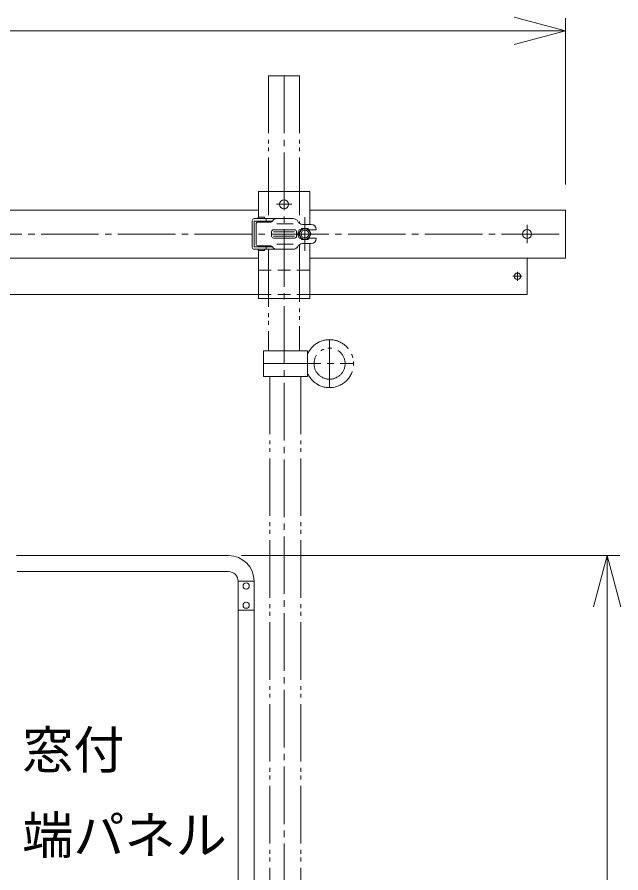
# Model space of a CAD drawing. Units: millimetres, scale not verified. Extents: x -3731 to 3731, y -5269 to 5269.
# Drawn here: x 1638 to 2583, y -3584 to -2246 of the extents above; entities that cross this region are included whole.
import ezdxf
from ezdxf.enums import TextEntityAlignment as Align

# ---------------------------------------------------------------- set-up
doc = ezdxf.new("R2010")
doc.units = ezdxf.units.MM
doc.header["$LTSCALE"] = 10
for name, pattern in [('CHAIN2', [12, 9, -1, 1, -1]), ('DASHED2', [3, 2, -1]), ('DOUBLE_CHAIN2', [12.8, 9, -1, 0.6, -0.6, 0.6, -1])]:
    doc.linetypes.add(name, pattern=pattern)
for name, color, linetype, lineweight in [('0-2_05 寸法', 7, 'Continuous', 18), ('0-3_10 当社外形線', 3, 'Continuous', 18), ('0-4_12 当社中心線', 3, 'CHAIN2', 18), ('0-5_13 当社破線', 3, 'DASHED2', 18), ('0-9_32 関連中心線', 6, 'CHAIN2', 18), ('0-B_34 関連想像線', 6, 'DOUBLE_CHAIN2', 18)]:
    doc.layers.add(name, color=color, linetype=linetype, lineweight=lineweight)
doc.styles.add('ＭＳ ゴシック', font='')
doc.styles.get('ＭＳ ゴシック').set_extended_font_data('MS Gothic')

msp = doc.modelspace()

# ---------------------------------------------------------------- linework, layer by layer
at = {"layer": '0-2_05 寸法'}
for p, q in [((2495.93, -2508.03), (2495.93, -2247.87)), ((2415.93, -2267.87), (-2924.07, -2267.87)), ((2495.93, -2267.87), (2415.93, -2267.87)), ((1989.11, -3088.18), (2581.16, -3088.18)), ((2561.16, -3088.18), (2561.16, -3168.18)), ((2561.16, -4847.73), (2561.16, -3168.18))]:
    msp.add_line(p, q, dxfattribs=at)
for points in [[(2415.93, -2246.43), (2495.93, -2267.87), (2415.93, -2289.3)], [(2539.72, -3168.18), (2561.16, -3088.18), (2582.59, -3168.18)]]:
    msp.add_lwpolyline(points, dxfattribs=at)
at = {"layer": '0-3_10 当社外形線'}
for p, q in [((2015.93, -2519.03), (2095.93, -2519.03)), ((2015.93, -2519.03), (2015.93, -2559.39)), ((2095.93, -2519.03), (2095.93, -2570.38)), ((-2904.07, -2548.03), (2015.93, -2548.03)), ((2095.93, -2548.03), (2495.93, -2548.03)), ((2495.93, -2548.03), (2495.93, -2623.03)), ((2006.08, -2564.39), (2006.08, -2606.39)), ((2009.08, -2561.39), (2044.47, -2561.38)), ((2009.08, -2565.39), (2037.55, -2565.38)), ((2009.08, -2565.39), (2009.08, -2605.39)), ((2015.08, -2566.89), (2034.95, -2566.88)), ((2015.51, -2559.39), (2025.51, -2559.38)), ((2015.51, -2559.39), (2015.52, -2561.39)), ((2017.52, -2565.39), (2017.52, -2566.89)), ((2023.52, -2565.38), (2023.52, -2566.88)), ((2025.51, -2559.38), (2025.52, -2561.38)), ((2028.08, -2561.38), (2028.08, -2565.38)), ((2044.47, -2561.38), (2070.18, -2561.38)), ((2012.08, -2569.89), (2012.08, -2600.89)), ((2039.48, -2578.88), (2072.4, -2578.88)), ((2044.48, -2569.38), (2070.18, -2569.38)), ((2079.72, -2578.88), (2082.41, -2578.88)), ((2084.57, -2570.38), (2098.27, -2570.38)), ((2094.54, -2578.88), (2106.28, -2578.88)), ((2106.28, -2578.38), (2106.28, -2578.88)), ((2036.48, -2581.88), (2036.48, -2588.88)), ((2039.48, -2581.88), (2072.4, -2581.88)), ((2039.48, -2588.88), (2072.4, -2588.88)), ((2039.48, -2591.88), (2072.4, -2591.88)), ((2075.4, -2581.88), (2075.4, -2588.88)), ((2079.72, -2591.88), (2082.41, -2591.88)), ((2094.54, -2591.88), (2106.28, -2591.88)), ((2106.28, -2591.88), (2106.28, -2592.38)), ((2009.08, -2605.39), (2037.55, -2605.38)), ((2015.08, -2603.89), (2034.95, -2603.88)), ((2017.52, -2603.89), (2017.52, -2605.39)), ((2023.52, -2603.88), (2023.52, -2605.38)), ((2028.08, -2605.38), (2028.08, -2609.38)), ((2070.18, -2601.38), (2044.48, -2601.38)), ((2084.57, -2600.38), (2098.28, -2600.38)), ((2095.93, -2600.38), (2095.93, -2686.03)), ((2009.08, -2609.39), (2044.48, -2609.38)), ((2015.52, -2609.39), (2015.52, -2611.39)), ((2015.52, -2611.39), (2025.52, -2611.38)), ((2015.93, -2611.39), (2015.93, -2686.03)), ((2025.52, -2609.38), (2025.52, -2611.38)), ((2044.48, -2609.38), (2070.18, -2609.38)), ((-2904.07, -2623.03), (2015.93, -2623.03)), ((2095.93, -2623.03), (2495.93, -2623.03)), ((2435.93, -2623.03), (2435.93, -2680.03)), ((-2904.07, -2680.03), (2015.93, -2680.03)), ((2015.93, -2686.03), (2095.93, -2686.03)), ((2095.93, -2680.03), (2435.93, -2680.03)), ((1969.11, -3088.17), (1637.59, -3088.19)), ((1638.41, -3113.18), (1969.11, -3113.18)), ((1984.16, -3883.18), (1984.11, -3128.18)), ((1984.11, -3128.18), (2009.11, -3128.18)), ((2009.16, -3883.18), (2009.11, -3128.4)), ((1984.11, -3173.18), (2009.11, -3173.18))]:
    msp.add_line(p, q, dxfattribs=at)
msp.add_lwpolyline([(2093.38, -2593.88), (2098.29, -2585.38), (2093.38, -2576.88), (2083.57, -2576.88), (2078.66, -2585.38), (2083.57, -2593.88)], close=True, dxfattribs=at)
for centre, radius in [((2055.93, -2539.03), 7), ((2088.48, -2585.38), 8.24), ((2088.48, -2585.38), 6), ((2435.93, -2585.53), 7), ((2420.93, -2651.53), 5), ((1996.61, -3135.68), 4.85), ((1996.61, -3165.68), 4.85)]:
    msp.add_circle(centre, radius, dxfattribs=at)
for centre, radius, start, end in [((2009.08, -2564.39), 3, 90.00343, 180.00343), ((2015.08, -2569.89), 3, 90.00343, 180.00343), ((2034.95, -2563.88), 3, 270.00343, 330.00343), ((2044.48, -2569.38), 8, 90.00343, 150.00343), ((2070.18, -2569.38), 8, 25.94791, 90.00343), ((2084.57, -2562.38), 8, 205.94791, 270.00343), ((2039.48, -2581.88), 3, 90.00343, 180.00343), ((2072.4, -2581.88), 3, 0.00343, 90.00343), ((2088.48, -2585.38), 10.9, 143.40656, 216.6003), ((2098.28, -2578.38), 8, 0.00343, 90.00343), ((2039.48, -2588.88), 3, 180.00343, 270.00343), ((2072.4, -2588.88), 3, 270.00343, 0.00343), ((2098.28, -2592.38), 8, 270.00343, 0.00343), ((2009.08, -2606.39), 3, 180.00343, 270.00343), ((2015.08, -2600.89), 3, 180.00343, 270.00343), ((2034.95, -2606.88), 3, 30.00343, 90.00343), ((2044.48, -2601.38), 8, 210.00343, 270.00343), ((2070.18, -2601.38), 8, 270.00343, 334.05895), ((2084.57, -2608.38), 8, 90.00343, 154.05895), ((1969.11, -3128.18), 40, 0, 90), ((1969.12, -3128.18), 15, 359.9832, 90.00541)]:
    msp.add_arc(centre, radius, start, end, dxfattribs=at)
at = {"layer": '0-4_12 当社中心線'}
for p, q in [((2044.03, -2539.03), (2067.82, -2539.03)), ((2088.48, -2559.28), (2088.48, -2611.78)), ((2435.93, -2571.28), (2435.93, -2599.78)), ((-3004.07, -2585.53), (2495.93, -2585.53)), ((2420.93, -2644.4), (2420.93, -2658.65)), ((2413.8, -2651.53), (2428.05, -2651.53))]:
    msp.add_line(p, q, dxfattribs=at)
at = {"layer": '0-5_13 当社破線'}
for p, q in [((2015.93, -2642.03), (2095.93, -2642.03)), ((2015.93, -2680.03), (2095.93, -2680.03))]:
    msp.add_line(p, q, dxfattribs=at)
at = {"layer": '0-9_32 関連中心線'}
for p, q in [((2055.93, -2338.03), (2055.93, -5038.03)), ((2127.01, -2750.61), (2127.01, -2825.61)), ((2023.51, -2788.11), (2164.53, -2788.11))]:
    msp.add_line(p, q, dxfattribs=at)
at = {"layer": '0-B_34 関連想像線'}
for p, q in [((2031.63, -2338.03), (2080.23, -2338.03)), ((2031.63, -2338.03), (2031.63, -2561.38)), ((2080.23, -2338.03), (2080.23, -2569.1)), ((2080.23, -2601.66), (2080.23, -2768.11)), ((2031.63, -2609.38), (2031.63, -2768.11)), ((2023.51, -2768.11), (2092.51, -2768.11)), ((2023.51, -2768.11), (2023.51, -2808.11)), ((2092.51, -2768.11), (2092.51, -2808.11)), ((2023.51, -2808.11), (2092.51, -2808.11)), ((2033.71, -2808.11), (2033.71, -3968.11)), ((2082.31, -2808.11), (2082.31, -3968.11))]:
    msp.add_line(p, q, dxfattribs=at)
msp.add_circle((2127.01, -2788.11), 24.3, dxfattribs=at)
msp.add_arc((2127.01, -2788.11), 37.5, 203.07392, 156.92608, dxfattribs=at)

# ---------------------------------------------------------------- texts
at = {"layer": '0-2_05 寸法', "style": 'ＭＳ ゴシック'}
for s, p in [('窓付', (1646.33, -3438.58)), ('端パネル', (1646.33, -3571.92))]:
    msp.add_text(s, height=58.65, dxfattribs=at).set_placement(p, align=Align.BOTTOM_LEFT)

doc.saveas('drawing.dxf')
